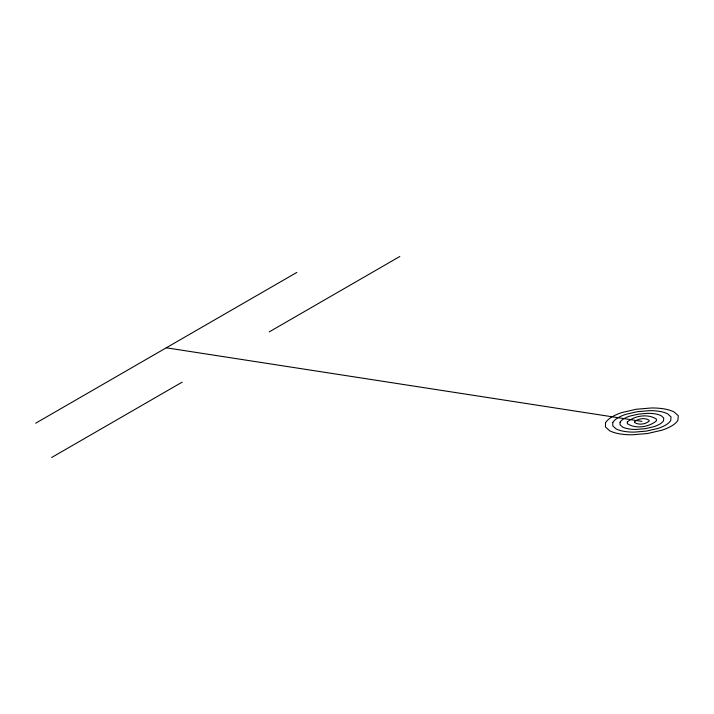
<?xml version="1.0" encoding="UTF-8"?>
<svg xmlns="http://www.w3.org/2000/svg" width="714" height="714" viewBox="0 0 714 714"><rect width="100%" height="100%" fill="white"/><g stroke="black" fill="none" stroke-linecap="round" stroke-linejoin="round"><path stroke-width="1.07" d="M35.7 423.188L296.837 272.418M51.631 457.513L182.195 382.124M269.24 331.876L399.813 256.487M166.264 347.798L641.895 421.385M605.49 422.759L605.481 427.017L609.818 430.89A27.498 15.878 0 0 0 620.127 433.942A43.072 24.865 0 0 0 632.443 434.781L647.527 433.514L661.682 430.256A43.072 24.865 0 0 0 671.615 425.981A27.498 15.878 0 0 0 677.907 420.35L678.3 415.753L673.971 411.871A27.498 15.878 0 0 0 663.654 408.819A43.072 24.865 0 0 0 651.338 407.98L636.263 409.247L622.099 412.505A43.072 24.865 0 0 0 612.166 416.78A29.203 16.859 0 0 0 605.49 422.759M612.773 422.483L612.764 425.883L616.227 428.989A22 12.7 0 0 0 624.482 431.434A34.459 19.894 0 0 0 634.335 432.104L646.402 431.086L657.728 428.48A34.459 19.894 0 0 0 665.671 425.062A22 12.7 0 0 0 670.705 420.564L671.017 416.878L667.554 413.772A22 12.7 0 0 0 659.299 411.326A34.459 19.894 0 0 0 649.454 410.657L637.388 411.675L626.062 414.281A34.459 19.894 0 0 0 618.11 417.699A23.357 13.486 0 0 0 612.773 422.483M620.055 422.206L620.047 424.759L622.644 427.088A16.502 9.523 0 0 0 628.838 428.918A25.847 14.923 0 0 0 636.228 429.426L645.269 428.659L653.765 426.713A25.847 14.923 0 0 0 659.727 424.143A16.502 9.523 0 0 0 663.502 420.769L663.734 418.002L661.137 415.682A16.502 9.523 0 0 0 654.952 413.843A25.847 14.923 0 0 0 647.562 413.344L638.512 414.102L630.016 416.057A25.847 14.923 0 0 0 624.054 418.618A17.52 10.112 0 0 0 620.055 422.206M627.329 421.929L627.329 423.634C635.576 429.185 648.803 427.213 656.3 420.974L656.452 419.127C648.151 413.558 634.808 415.548 627.329 421.929M634.612 421.653L634.612 422.509C638.735 425.285 645.349 424.294 649.097 421.18L649.178 420.251C645.019 417.476 638.352 418.466 634.612 421.653"/></g></svg>
